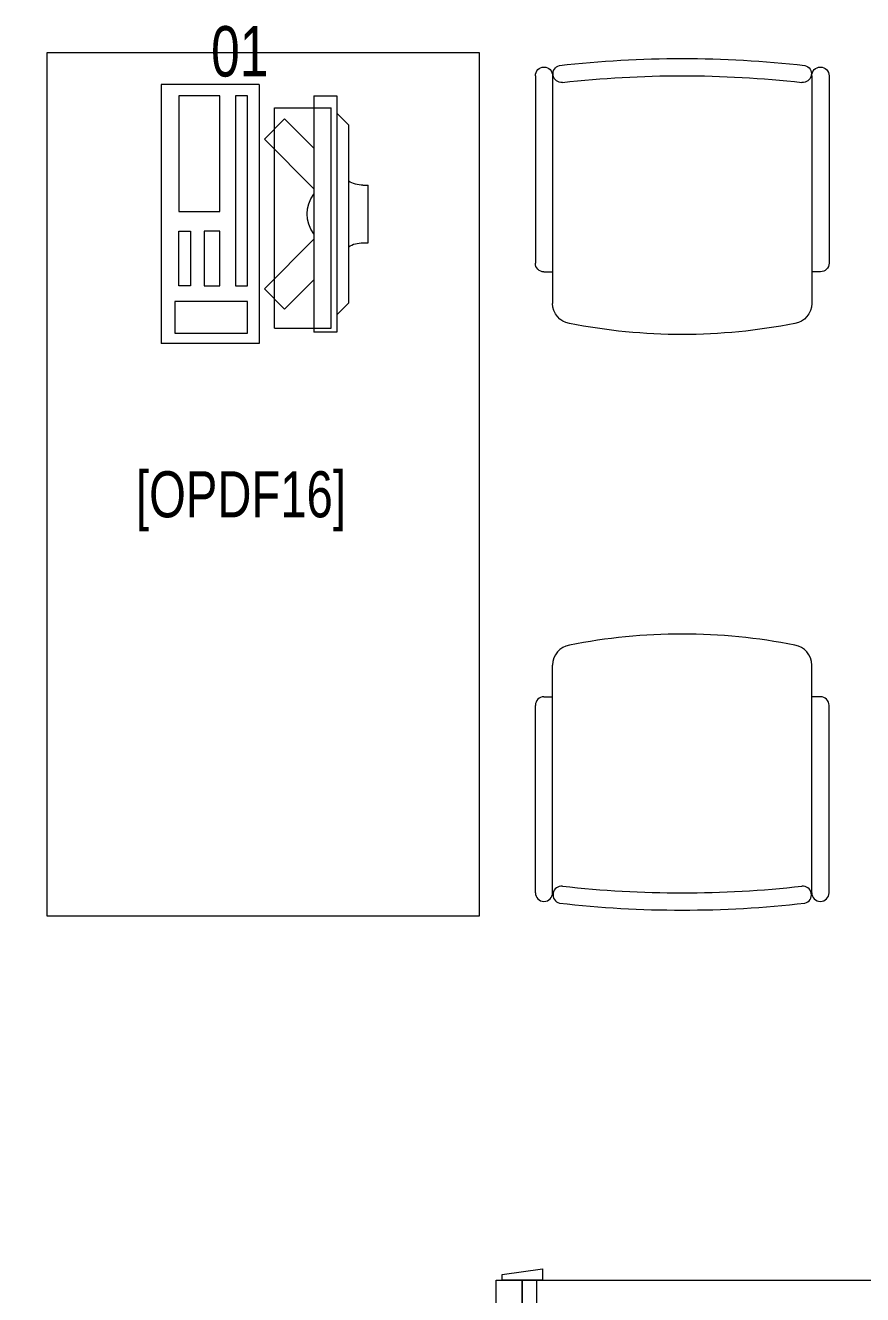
# Model space of a CAD drawing. Header units: millimetres. Extents: x -160614 to 59925, y -157025 to 0.
# Drawn here: x -50840 to -49386, y -109868 to -107663 of the extents above; entities that cross this region are included whole.
import ezdxf

# ---------------------------------------------------------------- set-up
doc = ezdxf.new("R2010")
doc.units = ezdxf.units.MM
doc.header["$LTSCALE"] = 8
for name, color, linetype, lineweight in [('72_EGR_BASE_TEXT', 9, 'Continuous', 5), ('72_EGR_EQP_TAG', 9, 'Continuous', 5), ('LOADING', 9, 'Continuous', 5), ('Walls', 9, 'Continuous', 5), ('Wooden Joinery', 9, 'Continuous', 5)]:
    doc.layers.add(name, color=color, linetype=linetype, lineweight=lineweight)
doc.layers.add('TME-NON MEDICAL FURNITURE', color=9, linetype='Continuous')
doc.styles.add('X3G_ENTITY_257CFD', font='swisscl.ttf', dxfattribs={"height": 200})
doc.styles.add('X3G_ENTITY_9F38', font='swisscl.ttf', dxfattribs={"height": 0.2})

# ---------------------------------------------------------------- blocks, each defined once
blk = doc.blocks.new('A$C72370EFE')
at = {"layer": 'Wooden Joinery'}
for p, q in [((-0.01, -0.04), (-0.02, -0.04)), ((-0.01, -0.03), (-0.01, -0.07)), ((0, -0.03), (-0.01, -0.03)), ((0.04, -0.03), (0.05, -0.03)), ((0.05, -0.03), (0.05, -0.07)), ((0.05, -0.04), (0.06, -0.04)), ((-0.01, -0.06), (-0.02, -0.06)), ((0.05, -0.06), (0.06, -0.06)), ((-0.05, -0.07), (-0.05, -0.16)), ((-0.03, -0.07), (-0.03, -0.16)), ((0, -0.07), (-0.01, -0.07)), ((0.04, -0.07), (0.05, -0.07)), ((0.07, -0.07), (0.07, -0.16)), ((0.09, -0.07), (0.09, -0.16)), ((-0.01, -0.17), (-0.02, -0.17)), ((-0.01, -0.17), (-0.01, -0.19)), ((0.05, -0.17), (0.06, -0.17)), ((0.05, -0.17), (0.05, -0.19)), ((-0.01, -0.19), (-0.02, -0.19)), ((0.05, -0.19), (0.06, -0.19))]:
    blk.add_line(p, q, dxfattribs=at)
for centre, radius, start, end in [((-0.02, -0.07), 0.03, 90, 180), ((0.06, -0.07), 0.03, 0, 90), ((-0.02, -0.07), 0.01, 90, 180), ((0.06, -0.07), 0.01, 0, 90), ((-0.02, -0.16), 0.03, 180, 270), ((-0.02, -0.16), 0.01, 180, 270), ((0.06, -0.16), 0.01, 270, 0), ((0.06, -0.16), 0.03, 270, 0)]:
    blk.add_arc(centre, radius, start, end, dxfattribs=at)
blk = doc.blocks.new('A$C5DAD61B4')
at = {"layer": 'Wooden Joinery'}
for points in [[(80, 959.1), (80, 969.1), (10, 979.1), (10, 959.1)], [(940, 959.1), (940, 969.1), (1010, 979.1), (1010, 959.1)], [(70, 859.1), (70, 849.1), (0, 839.1), (0, 859.1)], [(120, 859.1), (120, 0), (80, 0), (80, 859.1)], [(950, 859.1), (950, 849.1), (1020, 839.1), (1020, 859.1)]]:
    blk.add_lwpolyline(points, close=True, dxfattribs=at)
for points in [[(45, 859.1), (45, 959.1), (20, 959.1), (20, 859.1), (45, 859.1)], [(45, 859.1), (80, 859.1), (80, 899.1), (90, 899.1), (90, 959.1), (45, 959.1), (45, 859.1)], [(975, 859.1), (940, 859.1), (940, 899.1), (930, 899.1), (930, 959.1), (975, 959.1), (975, 859.1)], [(975, 859.1), (975, 959.1), (1000, 959.1), (1000, 859.1), (975, 859.1)]]:
    blk.add_lwpolyline(points, dxfattribs=at)
blk.add_arc((80, 859.1), 860, 272.666, 0, dxfattribs=at)
at = {"layer": 'Wooden Joinery', "xscale": 999.9999999998854, "yscale": 999.9999999998854, "zscale": 999.9999999998854, "rotation": 180}
blk.add_blockref('A$C72370EFE', (120, 0), dxfattribs=at)
blk = doc.blocks.new('GF21016-P')
at = {"layer": 'LOADING', "extrusion": (-1.24384e-09, -1.20261e-09, -1)}
for p, q in [((0.0128, 0.0179), (0.0128, 0.4136)), ((0.4628, 0.0179), (0.4628, 0.4136)), ((-0.0022, 0.3585), (0.0128, 0.3585)), ((0.4778, 0.3585), (0.4628, 0.3585)), ((-0.0172, 0.0179), (-0.0172, 0.3435)), ((0.4928, 0.0179), (0.4928, 0.3435)), ((0.4778, 0.0029), (0.4778, 0.0029))]:
    blk.add_line(p, q, dxfattribs=at)
for centre, radius, start, end in [((-0.2378, -0.5362), 1.0036, 78.7568, 101.2432), ((-0.0478, 0.4136), 0.035, 0, 80.6557), ((-0.4278, 0.4136), 0.035, 99.3443, 180), ((0.0022, 0.3435), 0.015, 0, 90), ((-0.4778, 0.3435), 0.015, 90, 180), ((-0.0284, 0.0145), 0.015, 284.3864, 95.5209), ((-0.2378, 1.8928), 1.8749, 263.6341, 276.3659), ((-0.4471, 0.0145), 0.015, 84.4791, 255.6136), ((0.0022, 0.0179), 0.015, 270, 0), ((0.0022, 0.0179), 0.015, 180, 270), ((-0.2378, 1.8734), 1.8855, 263.5119, 276.4881), ((-0.4778, 0.0179), 0.015, 270, 0), ((-0.4778, 0.0179), 0.015, 180, 270)]:
    blk.add_arc(centre, radius, start, end, dxfattribs=at)
blk = doc.blocks.new('ITCWLS1-P')
at = {"layer": 'LOADING'}
for p, q in [((-0.17, 0.45), (-0.17, 0)), ((-0.17, 0.45), (0, 0.45)), ((0, 0.45), (0, 0)), ((-0.2651, 0.43, 0), (-0.3051, 0.43, 0)), ((-0.3051, 0.43, 0), (-0.3051, 0.02, 0)), ((-0.2651, 0.43, 0), (-0.2651, 0.02, 0)), ((-0.1496, 0.4305), (-0.1291, 0.4305)), ((-0.1291, 0.4305), (-0.1291, 0.4089)), ((-0.3251, 0.38, 0), (-0.3051, 0.4, 0)), ((-0.197, 0.4094), (-0.295, 0.4094)), ((-0.295, 0.0264), (-0.295, 0.4094)), ((-0.197, 0.0264), (-0.197, 0.4094)), ((-0.3251, 0.38, 0), (-0.3251, 0.07, 0)), ((-0.3503, 0.275), (-0.3596, 0.275)), ((-0.3596, 0.175), (-0.3596, 0.275)), ((-0.3503, 0.175), (-0.3596, 0.175)), ((-0.3251, 0.07, 0), (-0.3051, 0.05, 0)), ((-0.197, 0.0264), (-0.295, 0.0264)), ((-0.3051, 0.02, 0), (-0.2651, 0.02, 0)), ((-0.17, 0), (0, 0))]:
    blk.add_line(p, q, dxfattribs=at)
at = {"layer": 'LOADING', "extrusion": (2.48281e-10, 3.18408e-10, -1)}
for p, q in [((-0.2651, 0.3395), (-0.2144, 0.3902)), ((-0.1791, 0.3548), (-0.2144, 0.3902)), ((-0.2651, 0.2688), (-0.1791, 0.3548))]:
    blk.add_line(p, q, dxfattribs=at)
at = {"layer": 'LOADING', "extrusion": (2.48281e-10, -3.18408e-10, -1)}
for p, q in [((-0.2651, 0.1812), (-0.1791, 0.0952)), ((-0.2651, 0.1105), (-0.2144, 0.0598)), ((-0.1791, 0.0952), (-0.2144, 0.0598))]:
    blk.add_line(p, q, dxfattribs=at)
at = {"layer": 'LOADING'}
for points in [[(-0.1291, 0.4089), (-0.1291, 0.1), (-0.1496, 0.1), (-0.1496, 0.4305)], [(-0.1496, 0.1), (-0.1496, 0.1), (-0.1496, 0.1), (-0.1496, 0.1), (-0.1496, 0.1), (-0.1496, 0.1), (-0.1496, 0.1), (-0.1496, 0.1), (-0.1496, 0.1)], [(-0.1496, 0.1), (-0.1496, 0.1), (-0.1496, 0.1), (-0.1496, 0.1), (-0.1496, 0.1), (-0.1496, 0.1), (-0.1496, 0.1), (-0.1496, 0.1), (-0.1496, 0.1), (-0.1496, 0.1), (-0.1496, 0.1), (-0.1496, 0.1), (-0.1496, 0.1), (-0.1496, 0.1), (-0.1496, 0.1), (-0.1496, 0.1), (-0.1496, 0.1), (-0.1496, 0.1)], [(-0.1496, 0.1), (-0.1496, 0.1), (-0.1496, 0.1), (-0.1496, 0.1), (-0.1496, 0.1), (-0.1496, 0.1), (-0.1496, 0.1), (-0.1496, 0.1), (-0.1496, 0.1), (-0.1496, 0.1)], [(-0.1496, 0.1), (-0.1496, 0.1), (-0.1496, 0.1), (-0.1496, 0.1), (-0.1496, 0.1), (-0.1496, 0.1), (-0.1496, 0.1)], [(-0.1496, 0.1), (-0.1496, 0.1), (-0.1496, 0.1), (-0.1496, 0.1), (-0.1496, 0.1), (-0.1496, 0.1), (-0.1496, 0.1), (-0.1496, 0.1), (-0.1496, 0.1), (-0.1496, 0.1)], [(-0.1496, 0.1), (-0.1496, 0.1), (-0.1496, 0.1), (-0.1496, 0.1), (-0.1496, 0.1), (-0.1496, 0.1), (-0.1496, 0.1), (-0.1496, 0.1), (-0.1496, 0.1), (-0.1496, 0.1), (-0.1496, 0.1), (-0.1496, 0.1), (-0.1496, 0.1), (-0.1496, 0.1), (-0.1496, 0.1)], [(-0.1496, 0.1), (-0.1496, 0.1), (-0.1496, 0.1), (-0.1496, 0.1), (-0.1496, 0.1), (-0.1496, 0.1), (-0.1496, 0.1), (-0.1496, 0.1), (-0.1496, 0.1), (-0.1496, 0.1)], [(-0.1496, 0.1), (-0.1496, 0.1), (-0.1496, 0.1), (-0.1496, 0.1), (-0.1496, 0.1), (-0.1496, 0.1), (-0.1496, 0.1), (-0.1496, 0.1), (-0.1496, 0.1), (-0.1496, 0.1)], [(-0.1496, 0.1), (-0.1496, 0.1), (-0.1496, 0.1), (-0.1496, 0.1), (-0.1496, 0.1), (-0.1496, 0.1), (-0.1496, 0.1), (-0.1496, 0.1), (-0.1496, 0.1), (-0.1496, 0.1), (-0.1496, 0.1), (-0.1496, 0.1), (-0.1496, 0.1), (-0.1496, 0.1), (-0.1496, 0.1), (-0.1496, 0.1), (-0.1496, 0.1), (-0.1496, 0.1), (-0.1496, 0.1), (-0.1496, 0.1), (-0.1496, 0.1), (-0.1496, 0.1), (-0.1496, 0.1), (-0.1496, 0.1), (-0.1496, 0.1), (-0.1496, 0.1), (-0.1496, 0.1), (-0.1496, 0.1), (-0.1496, 0.1), (-0.1496, 0.1), (-0.1496, 0.1), (-0.1496, 0.1), (-0.1496, 0.1), (-0.1496, 0.1), (-0.1496, 0.1), (-0.1496, 0.1), (-0.1496, 0.1), (-0.1496, 0.1), (-0.1496, 0.1), (-0.1496, 0.1), (-0.1496, 0.1), (-0.1496, 0.1), (-0.1496, 0.1), (-0.1496, 0.1), (-0.1496, 0.1), (-0.1496, 0.1), (-0.1496, 0.1), (-0.1496, 0.1), (-0.1496, 0.1), (-0.1496, 0.1), (-0.1496, 0.1), (-0.1496, 0.1), (-0.1496, 0.1), (-0.1496, 0.1)], [(-0.1496, 0.1), (-0.1496, 0.1), (-0.1496, 0.1), (-0.1496, 0.1), (-0.1496, 0.1), (-0.1496, 0.1), (-0.1496, 0.1), (-0.1496, 0.1), (-0.1496, 0.1), (-0.1496, 0.1), (-0.1496, 0.1), (-0.1496, 0.1), (-0.1496, 0.1), (-0.1496, 0.1), (-0.1496, 0.1), (-0.1496, 0.1), (-0.1496, 0.1), (-0.1496, 0.1), (-0.1496, 0.1), (-0.1496, 0.1), (-0.1496, 0.1), (-0.1496, 0.1), (-0.1496, 0.1), (-0.1496, 0.1), (-0.1496, 0.1), (-0.1496, 0.1), (-0.1496, 0.1), (-0.1496, 0.1), (-0.1496, 0.1), (-0.1496, 0.1), (-0.1496, 0.1), (-0.1496, 0.1), (-0.1496, 0.1), (-0.1496, 0.1), (-0.1496, 0.1), (-0.1496, 0.1), (-0.1496, 0.1), (-0.1496, 0.1), (-0.1496, 0.1), (-0.1496, 0.1), (-0.1496, 0.1), (-0.1496, 0.1), (-0.1496, 0.1), (-0.1496, 0.1), (-0.1496, 0.1), (-0.1496, 0.1), (-0.1496, 0.1), (-0.1496, 0.1), (-0.1496, 0.1), (-0.1496, 0.1), (-0.1496, 0.1), (-0.1496, 0.1), (-0.1496, 0.1), (-0.1496, 0.1), (-0.1496, 0.1), (-0.1496, 0.1), (-0.1496, 0.1), (-0.1496, 0.1), (-0.1496, 0.1), (-0.1496, 0.1), (-0.1496, 0.1), (-0.1496, 0.1), (-0.1496, 0.1), (-0.1496, 0.1), (-0.1496, 0.1), (-0.1496, 0.1), (-0.1496, 0.1), (-0.1496, 0.1), (-0.1496, 0.1), (-0.1496, 0.1), (-0.1496, 0.1), (-0.1496, 0.1), (-0.1496, 0.1), (-0.1496, 0.1), (-0.1496, 0.1), (-0.1496, 0.1), (-0.1496, 0.1), (-0.1496, 0.1), (-0.1496, 0.1), (-0.1496, 0.1), (-0.1496, 0.1), (-0.1496, 0.1), (-0.1496, 0.1), (-0.1496, 0.1), (-0.1496, 0.1), (-0.1496, 0.1), (-0.1496, 0.1), (-0.1496, 0.1), (-0.1496, 0.1)], [(-0.1496, 0.1), (-0.1496, 0.1), (-0.1496, 0.1), (-0.1496, 0.1), (-0.1496, 0.1), (-0.1496, 0.1), (-0.1496, 0.1), (-0.1496, 0.1), (-0.1496, 0.1), (-0.1496, 0.1), (-0.1496, 0.1), (-0.1496, 0.1)], [(-0.1496, 0.1), (-0.1496, 0.1), (-0.1496, 0.1), (-0.1496, 0.1), (-0.1496, 0.1), (-0.1496, 0.1), (-0.1496, 0.1)], [(-0.1496, 0.1), (-0.1496, 0.1), (-0.1496, 0.1), (-0.1496, 0.1), (-0.1496, 0.1), (-0.1496, 0.1), (-0.1496, 0.1), (-0.1496, 0.1), (-0.1496, 0.1), (-0.1496, 0.1), (-0.1496, 0.1), (-0.1496, 0.1), (-0.1496, 0.1), (-0.1496, 0.1), (-0.1496, 0.1), (-0.1496, 0.1), (-0.1496, 0.1)], [(-0.1496, 0.1), (-0.1496, 0.1), (-0.1496, 0.1), (-0.1496, 0.1), (-0.1496, 0.1), (-0.1496, 0.1), (-0.1496, 0.1), (-0.1496, 0.1), (-0.1496, 0.1), (-0.1496, 0.1), (-0.1496, 0.1), (-0.1496, 0.1), (-0.1496, 0.1), (-0.1496, 0.1), (-0.1496, 0.1), (-0.1496, 0.1), (-0.1496, 0.1), (-0.1496, 0.1), (-0.1496, 0.1), (-0.1496, 0.1), (-0.1496, 0.1), (-0.1496, 0.1), (-0.1496, 0.1), (-0.1496, 0.1), (-0.1496, 0.1), (-0.1496, 0.1), (-0.1496, 0.1), (-0.1496, 0.1), (-0.1496, 0.1), (-0.1496, 0.1), (-0.1496, 0.1), (-0.1496, 0.1), (-0.1496, 0.1), (-0.1496, 0.1), (-0.1496, 0.1), (-0.1496, 0.1), (-0.1496, 0.1), (-0.1496, 0.1), (-0.1496, 0.1), (-0.1496, 0.1), (-0.1496, 0.1), (-0.1496, 0.1), (-0.1496, 0.1), (-0.1496, 0.1), (-0.1496, 0.1), (-0.1496, 0.1), (-0.1496, 0.1), (-0.1496, 0.1), (-0.1496, 0.1), (-0.1496, 0.1), (-0.1496, 0.1), (-0.1496, 0.1), (-0.1496, 0.1), (-0.1496, 0.1), (-0.1496, 0.1), (-0.1496, 0.1), (-0.1496, 0.1), (-0.1496, 0.1), (-0.1496, 0.1), (-0.1496, 0.1), (-0.1496, 0.1), (-0.1496, 0.1), (-0.1496, 0.1), (-0.1496, 0.1), (-0.1496, 0.1), (-0.1496, 0.1), (-0.1496, 0.1), (-0.1496, 0.1), (-0.1496, 0.1), (-0.1496, 0.1), (-0.1496, 0.1), (-0.1496, 0.1), (-0.1496, 0.1), (-0.1496, 0.1), (-0.1496, 0.1), (-0.1496, 0.1), (-0.1496, 0.1), (-0.1496, 0.1), (-0.1496, 0.1), (-0.1496, 0.1), (-0.1496, 0.1), (-0.1496, 0.1), (-0.1496, 0.1), (-0.1496, 0.1), (-0.1496, 0.1), (-0.1496, 0.1), (-0.1496, 0.1), (-0.1496, 0.1), (-0.1496, 0.1), (-0.1496, 0.1), (-0.1496, 0.1), (-0.1496, 0.1), (-0.1496, 0.1), (-0.1496, 0.1), (-0.1496, 0.1), (-0.1496, 0.1), (-0.1496, 0.1), (-0.1496, 0.1), (-0.1496, 0.1), (-0.1496, 0.1), (-0.1496, 0.1), (-0.1496, 0.1), (-0.1496, 0.1), (-0.1496, 0.1), (-0.1496, 0.1), (-0.1496, 0.1), (-0.1496, 0.1), (-0.1496, 0.1), (-0.1496, 0.1), (-0.1496, 0.1), (-0.1496, 0.1)], [(-0.1496, 0.1), (-0.1496, 0.1), (-0.1496, 0.1), (-0.1496, 0.1), (-0.1496, 0.1), (-0.1496, 0.1), (-0.1496, 0.1), (-0.1496, 0.1)]]:
    blk.add_lwpolyline(points, dxfattribs=at)
for points in [[(-0.1019, 0.4305), (-0.0304, 0.4305), (-0.0304, 0.2294), (-0.1019, 0.2294)], [(-0.1019, 0.1954), (-0.0747, 0.1954), (-0.0747, 0.1), (-0.1019, 0.1)], [(-0.0304, 0.1954), (-0.0508, 0.1954), (-0.0508, 0.1), (-0.0304, 0.1)], [(-0.1496, 0.1), (-0.1496, 0.1), (-0.1496, 0.1), (-0.1496, 0.1), (-0.1496, 0.1), (-0.1496, 0.1), (-0.1496, 0.1), (-0.1496, 0.1), (-0.1496, 0.1), (-0.1496, 0.1), (-0.1496, 0.1), (-0.1496, 0.1), (-0.1496, 0.1), (-0.1496, 0.1), (-0.1496, 0.1), (-0.1496, 0.1), (-0.1496, 0.1), (-0.1496, 0.1), (-0.1496, 0.1), (-0.1496, 0.1), (-0.1496, 0.1), (-0.1496, 0.1), (-0.1496, 0.1), (-0.1496, 0.1), (-0.1496, 0.1), (-0.1496, 0.1), (-0.1496, 0.1), (-0.1496, 0.1), (-0.1496, 0.1), (-0.1496, 0.1), (-0.1496, 0.1), (-0.1496, 0.1), (-0.1496, 0.1), (-0.1496, 0.1), (-0.1496, 0.1), (-0.1496, 0.1), (-0.1496, 0.1), (-0.1496, 0.1), (-0.1496, 0.1), (-0.1496, 0.1), (-0.1496, 0.1), (-0.1496, 0.1), (-0.1496, 0.1), (-0.1496, 0.1), (-0.1496, 0.1), (-0.1496, 0.1), (-0.1496, 0.1), (-0.1496, 0.1), (-0.1496, 0.1), (-0.1496, 0.1), (-0.1496, 0.1), (-0.1496, 0.1), (-0.1496, 0.1), (-0.1496, 0.1), (-0.1496, 0.1), (-0.1496, 0.1), (-0.1496, 0.1), (-0.1496, 0.1), (-0.1496, 0.1), (-0.1496, 0.1), (-0.1496, 0.1), (-0.1496, 0.1), (-0.1496, 0.1), (-0.1496, 0.1), (-0.1496, 0.1), (-0.1496, 0.1), (-0.1496, 0.1), (-0.1496, 0.1), (-0.1496, 0.1), (-0.1496, 0.1), (-0.1496, 0.1), (-0.1496, 0.1), (-0.1496, 0.1), (-0.1496, 0.1), (-0.1496, 0.1), (-0.1496, 0.1), (-0.1496, 0.1), (-0.1496, 0.1), (-0.1496, 0.1), (-0.1496, 0.1), (-0.1496, 0.1), (-0.1496, 0.1), (-0.1496, 0.1), (-0.1496, 0.1), (-0.1496, 0.1), (-0.1496, 0.1), (-0.1496, 0.1), (-0.1496, 0.1), (-0.1496, 0.1), (-0.1496, 0.1), (-0.1496, 0.1), (-0.1496, 0.1), (-0.1496, 0.1), (-0.1496, 0.1), (-0.1496, 0.1), (-0.1496, 0.1), (-0.1496, 0.1), (-0.1496, 0.1), (-0.1496, 0.1), (-0.1496, 0.1), (-0.1496, 0.1), (-0.1496, 0.1), (-0.1496, 0.1), (-0.1496, 0.1), (-0.1496, 0.1), (-0.1496, 0.1), (-0.1496, 0.1), (-0.1496, 0.1), (-0.1496, 0.1), (-0.1496, 0.1), (-0.1496, 0.1), (-0.1496, 0.1), (-0.1496, 0.1), (-0.1496, 0.1), (-0.1496, 0.1), (-0.1496, 0.1), (-0.1496, 0.1), (-0.1496, 0.1), (-0.1496, 0.1), (-0.1496, 0.1), (-0.1496, 0.1), (-0.1496, 0.1), (-0.1496, 0.1), (-0.1496, 0.1), (-0.1496, 0.1), (-0.1496, 0.1), (-0.1496, 0.1), (-0.1496, 0.1), (-0.1496, 0.1), (-0.1496, 0.1), (-0.1496, 0.1), (-0.1496, 0.1), (-0.1496, 0.1), (-0.1496, 0.1), (-0.1496, 0.1), (-0.1496, 0.1), (-0.1496, 0.1), (-0.1496, 0.1), (-0.1496, 0.1), (-0.1496, 0.1), (-0.1496, 0.1), (-0.1496, 0.1), (-0.1496, 0.1), (-0.1496, 0.1), (-0.1496, 0.1), (-0.1496, 0.1), (-0.1496, 0.1), (-0.1496, 0.1), (-0.1496, 0.1), (-0.1496, 0.1), (-0.1496, 0.1), (-0.1496, 0.1), (-0.1496, 0.1), (-0.1496, 0.1), (-0.1496, 0.1), (-0.1496, 0.1), (-0.1496, 0.1), (-0.1496, 0.1), (-0.1496, 0.1), (-0.1496, 0.1), (-0.1496, 0.1), (-0.1496, 0.1), (-0.1496, 0.1), (-0.1496, 0.1), (-0.1496, 0.1), (-0.1496, 0.1), (-0.1496, 0.1), (-0.1496, 0.1), (-0.1496, 0.1), (-0.1496, 0.1), (-0.1496, 0.1), (-0.1496, 0.1), (-0.1496, 0.1), (-0.1496, 0.1), (-0.1496, 0.1), (-0.1496, 0.1), (-0.1496, 0.1), (-0.1496, 0.1), (-0.1496, 0.1), (-0.1496, 0.1), (-0.1496, 0.1), (-0.1496, 0.1), (-0.1496, 0.1), (-0.1496, 0.1), (-0.1496, 0.1), (-0.1496, 0.1), (-0.1496, 0.1), (-0.1496, 0.1), (-0.1496, 0.1), (-0.1496, 0.1), (-0.1496, 0.1), (-0.1496, 0.1), (-0.1496, 0.1), (-0.1496, 0.1), (-0.1496, 0.1), (-0.1496, 0.1), (-0.1496, 0.1), (-0.1496, 0.1), (-0.1496, 0.1), (-0.1496, 0.1), (-0.1496, 0.1), (-0.1496, 0.1), (-0.1496, 0.1), (-0.1496, 0.1), (-0.1496, 0.1), (-0.1496, 0.1), (-0.1496, 0.1), (-0.1496, 0.1), (-0.1496, 0.1), (-0.1496, 0.1), (-0.1496, 0.1), (-0.1496, 0.1), (-0.1496, 0.1), (-0.1496, 0.1), (-0.1496, 0.1), (-0.1496, 0.1), (-0.1496, 0.1), (-0.1496, 0.1), (-0.1496, 0.1), (-0.1496, 0.1), (-0.1496, 0.1), (-0.1496, 0.1), (-0.1496, 0.1), (-0.1496, 0.1), (-0.1496, 0.1), (-0.1496, 0.1), (-0.1496, 0.1), (-0.1496, 0.1), (-0.1496, 0.1), (-0.1496, 0.1), (-0.1496, 0.1), (-0.1496, 0.1), (-0.1496, 0.1), (-0.1496, 0.1), (-0.1496, 0.1), (-0.1496, 0.1), (-0.1496, 0.1), (-0.1496, 0.1), (-0.1496, 0.1), (-0.1496, 0.1), (-0.1496, 0.1), (-0.1496, 0.1), (-0.1496, 0.1), (-0.1496, 0.1), (-0.1496, 0.1), (-0.1496, 0.1), (-0.1496, 0.1), (-0.1496, 0.1), (-0.1496, 0.1), (-0.1496, 0.1), (-0.1496, 0.1), (-0.1496, 0.1), (-0.1496, 0.1), (-0.1496, 0.1), (-0.1496, 0.1), (-0.1496, 0.1), (-0.1496, 0.1), (-0.1496, 0.1), (-0.1496, 0.1), (-0.1496, 0.1), (-0.1496, 0.1), (-0.1496, 0.1), (-0.1496, 0.1), (-0.1496, 0.1), (-0.1496, 0.1), (-0.1496, 0.1), (-0.1496, 0.1), (-0.1496, 0.1), (-0.1496, 0.1), (-0.1496, 0.1), (-0.1496, 0.1), (-0.1496, 0.1), (-0.1496, 0.1), (-0.1496, 0.1), (-0.1496, 0.1), (-0.1496, 0.1), (-0.1496, 0.1)], [(-0.1496, 0.1), (-0.1496, 0.1), (-0.1496, 0.1), (-0.1496, 0.1), (-0.1496, 0.1), (-0.1496, 0.1), (-0.1496, 0.1), (-0.1496, 0.1), (-0.1496, 0.1), (-0.1496, 0.1), (-0.1496, 0.1), (-0.1496, 0.1), (-0.1496, 0.1), (-0.1496, 0.1), (-0.1496, 0.1), (-0.1496, 0.1), (-0.1496, 0.1), (-0.1496, 0.1), (-0.1496, 0.1), (-0.1496, 0.1), (-0.1496, 0.1), (-0.1496, 0.1), (-0.1496, 0.1), (-0.1496, 0.1), (-0.1496, 0.1), (-0.1496, 0.1), (-0.1496, 0.1), (-0.1496, 0.1), (-0.1496, 0.1), (-0.1496, 0.1), (-0.1496, 0.1), (-0.1496, 0.1), (-0.1496, 0.1), (-0.1496, 0.1), (-0.1496, 0.1), (-0.1496, 0.1), (-0.1496, 0.1), (-0.1496, 0.1), (-0.1496, 0.1), (-0.1496, 0.1), (-0.1496, 0.1), (-0.1496, 0.1), (-0.1496, 0.1), (-0.1496, 0.1), (-0.1496, 0.1), (-0.1496, 0.1), (-0.1496, 0.1), (-0.1496, 0.1), (-0.1496, 0.1), (-0.1496, 0.1), (-0.1496, 0.1), (-0.1496, 0.1), (-0.1496, 0.1), (-0.1496, 0.1), (-0.1496, 0.1), (-0.1496, 0.1), (-0.1496, 0.1), (-0.1496, 0.1), (-0.1496, 0.1), (-0.1496, 0.1), (-0.1496, 0.1), (-0.1496, 0.1), (-0.1496, 0.1), (-0.1496, 0.1), (-0.1496, 0.1), (-0.1496, 0.1), (-0.1496, 0.1), (-0.1496, 0.1), (-0.1496, 0.1), (-0.1496, 0.1), (-0.1496, 0.1), (-0.1496, 0.1), (-0.1496, 0.1), (-0.1496, 0.1), (-0.1496, 0.1), (-0.1496, 0.1), (-0.1496, 0.1), (-0.1496, 0.1), (-0.1496, 0.1), (-0.1496, 0.1), (-0.1496, 0.1), (-0.1496, 0.1), (-0.1496, 0.1), (-0.1496, 0.1), (-0.1496, 0.1), (-0.1496, 0.1), (-0.1496, 0.1), (-0.1496, 0.1), (-0.1496, 0.1), (-0.1496, 0.1), (-0.1496, 0.1), (-0.1496, 0.1), (-0.1496, 0.1), (-0.1496, 0.1), (-0.1496, 0.1), (-0.1496, 0.1), (-0.1496, 0.1), (-0.1496, 0.1), (-0.1496, 0.1), (-0.1496, 0.1), (-0.1496, 0.1), (-0.1496, 0.1), (-0.1496, 0.1), (-0.1496, 0.1), (-0.1496, 0.1), (-0.1496, 0.1), (-0.1496, 0.1), (-0.1496, 0.1), (-0.1496, 0.1), (-0.1496, 0.1), (-0.1496, 0.1), (-0.1496, 0.1), (-0.1496, 0.1), (-0.1496, 0.1), (-0.1496, 0.1), (-0.1496, 0.1), (-0.1496, 0.1), (-0.1496, 0.1), (-0.1496, 0.1), (-0.1496, 0.1), (-0.1496, 0.1), (-0.1496, 0.1), (-0.1496, 0.1), (-0.1496, 0.1), (-0.1496, 0.1), (-0.1496, 0.1), (-0.1496, 0.1), (-0.1496, 0.1), (-0.1496, 0.1), (-0.1496, 0.1), (-0.1496, 0.1), (-0.1496, 0.1), (-0.1496, 0.1), (-0.1496, 0.1), (-0.1496, 0.1), (-0.1496, 0.1), (-0.1496, 0.1), (-0.1496, 0.1), (-0.1496, 0.1), (-0.1496, 0.1), (-0.1496, 0.1), (-0.1496, 0.1), (-0.1496, 0.1), (-0.1496, 0.1), (-0.1496, 0.1), (-0.1496, 0.1), (-0.1496, 0.1), (-0.1496, 0.1), (-0.1496, 0.1), (-0.1496, 0.1), (-0.1496, 0.1), (-0.1496, 0.1), (-0.1496, 0.1), (-0.1496, 0.1), (-0.1496, 0.1), (-0.1496, 0.1), (-0.1496, 0.1), (-0.1496, 0.1), (-0.1496, 0.1), (-0.1496, 0.1), (-0.1496, 0.1), (-0.1496, 0.1), (-0.1496, 0.1), (-0.1496, 0.1), (-0.1496, 0.1), (-0.1496, 0.1), (-0.1496, 0.1), (-0.1496, 0.1), (-0.1496, 0.1), (-0.1496, 0.1), (-0.1496, 0.1), (-0.1496, 0.1), (-0.1496, 0.1), (-0.1496, 0.1), (-0.1496, 0.1), (-0.1496, 0.1), (-0.1496, 0.1), (-0.1496, 0.1), (-0.1496, 0.1), (-0.1496, 0.1), (-0.1496, 0.1), (-0.1496, 0.1), (-0.1496, 0.1), (-0.1496, 0.1), (-0.1496, 0.1), (-0.1496, 0.1), (-0.1496, 0.1), (-0.1496, 0.1), (-0.1496, 0.1), (-0.1496, 0.1), (-0.1496, 0.1), (-0.1496, 0.1), (-0.1496, 0.1), (-0.1496, 0.1), (-0.1496, 0.1), (-0.1496, 0.1), (-0.1496, 0.1), (-0.1496, 0.1), (-0.1496, 0.1), (-0.1496, 0.1), (-0.1496, 0.1), (-0.1496, 0.1), (-0.1496, 0.1), (-0.1496, 0.1), (-0.1496, 0.1), (-0.1496, 0.1), (-0.1496, 0.1), (-0.1496, 0.1), (-0.1496, 0.1), (-0.1496, 0.1), (-0.1496, 0.1), (-0.1496, 0.1), (-0.1496, 0.1), (-0.1496, 0.1)], [(-0.1496, 0.1), (-0.1496, 0.1), (-0.1496, 0.1), (-0.1496, 0.1), (-0.1496, 0.1), (-0.1496, 0.1), (-0.1496, 0.1), (-0.1496, 0.1), (-0.1496, 0.1), (-0.1496, 0.1), (-0.1496, 0.1), (-0.1496, 0.1), (-0.1496, 0.1), (-0.1496, 0.1), (-0.1496, 0.1), (-0.1496, 0.1), (-0.1496, 0.1), (-0.1496, 0.1), (-0.1496, 0.1), (-0.1496, 0.1), (-0.1496, 0.1), (-0.1496, 0.1), (-0.1496, 0.1), (-0.1496, 0.1), (-0.1496, 0.1), (-0.1496, 0.1), (-0.1496, 0.1), (-0.1496, 0.1), (-0.1496, 0.1), (-0.1496, 0.1), (-0.1496, 0.1), (-0.1496, 0.1), (-0.1496, 0.1), (-0.1496, 0.1), (-0.1496, 0.1), (-0.1496, 0.1), (-0.1496, 0.1), (-0.1496, 0.1), (-0.1496, 0.1), (-0.1496, 0.1), (-0.1496, 0.1), (-0.1496, 0.1), (-0.1496, 0.1), (-0.1496, 0.1), (-0.1496, 0.1), (-0.1496, 0.1), (-0.1496, 0.1), (-0.1496, 0.1), (-0.1496, 0.1), (-0.1496, 0.1), (-0.1496, 0.1), (-0.1496, 0.1), (-0.1496, 0.1), (-0.1496, 0.1), (-0.1496, 0.1), (-0.1496, 0.1), (-0.1496, 0.1), (-0.1496, 0.1), (-0.1496, 0.1), (-0.1496, 0.1), (-0.1496, 0.1), (-0.1496, 0.1), (-0.1496, 0.1), (-0.1496, 0.1), (-0.1496, 0.1), (-0.1496, 0.1), (-0.1496, 0.1), (-0.1496, 0.1), (-0.1496, 0.1), (-0.1496, 0.1), (-0.1496, 0.1), (-0.1496, 0.1), (-0.1496, 0.1), (-0.1496, 0.1), (-0.1496, 0.1), (-0.1496, 0.1), (-0.1496, 0.1), (-0.1496, 0.1), (-0.1496, 0.1), (-0.1496, 0.1), (-0.1496, 0.1), (-0.1496, 0.1), (-0.1496, 0.1), (-0.1496, 0.1), (-0.1496, 0.1), (-0.1496, 0.1), (-0.1496, 0.1), (-0.1496, 0.1), (-0.1496, 0.1), (-0.1496, 0.1), (-0.1496, 0.1), (-0.1496, 0.1), (-0.1496, 0.1), (-0.1496, 0.1), (-0.1496, 0.1), (-0.1496, 0.1), (-0.1496, 0.1), (-0.1496, 0.1), (-0.1496, 0.1), (-0.1496, 0.1), (-0.1496, 0.1), (-0.1496, 0.1), (-0.1496, 0.1), (-0.1496, 0.1), (-0.1496, 0.1), (-0.1496, 0.1), (-0.1496, 0.1), (-0.1496, 0.1), (-0.1496, 0.1), (-0.1496, 0.1), (-0.1496, 0.1), (-0.1496, 0.1), (-0.1496, 0.1), (-0.1496, 0.1), (-0.1496, 0.1), (-0.1496, 0.1), (-0.1496, 0.1), (-0.1496, 0.1), (-0.1496, 0.1), (-0.1496, 0.1), (-0.1496, 0.1), (-0.1496, 0.1), (-0.1496, 0.1), (-0.1496, 0.1), (-0.1496, 0.1), (-0.1496, 0.1), (-0.1496, 0.1), (-0.1496, 0.1), (-0.1496, 0.1), (-0.1496, 0.1), (-0.1496, 0.1), (-0.1496, 0.1), (-0.1496, 0.1), (-0.1496, 0.1), (-0.1496, 0.1), (-0.1496, 0.1), (-0.1496, 0.1), (-0.1496, 0.1), (-0.1496, 0.1), (-0.1496, 0.1), (-0.1496, 0.1), (-0.1496, 0.1), (-0.1496, 0.1), (-0.1496, 0.1), (-0.1496, 0.1), (-0.1496, 0.1), (-0.1496, 0.1), (-0.1496, 0.1), (-0.1496, 0.1), (-0.1496, 0.1), (-0.1496, 0.1), (-0.1496, 0.1), (-0.1496, 0.1), (-0.1496, 0.1), (-0.1496, 0.1), (-0.1496, 0.1), (-0.1496, 0.1), (-0.1496, 0.1), (-0.1496, 0.1), (-0.1496, 0.1), (-0.1496, 0.1), (-0.1496, 0.1), (-0.1496, 0.1), (-0.1496, 0.1), (-0.1496, 0.1), (-0.1496, 0.1), (-0.1496, 0.1), (-0.1496, 0.1), (-0.1496, 0.1), (-0.1496, 0.1), (-0.1496, 0.1), (-0.1496, 0.1), (-0.1496, 0.1), (-0.1496, 0.1), (-0.1496, 0.1), (-0.1496, 0.1), (-0.1496, 0.1), (-0.1496, 0.1), (-0.1496, 0.1), (-0.1496, 0.1), (-0.1496, 0.1), (-0.1496, 0.1), (-0.1496, 0.1), (-0.1496, 0.1), (-0.1496, 0.1), (-0.1496, 0.1), (-0.1496, 0.1), (-0.1496, 0.1), (-0.1496, 0.1), (-0.1496, 0.1), (-0.1496, 0.1), (-0.1496, 0.1), (-0.1496, 0.1), (-0.1496, 0.1), (-0.1496, 0.1), (-0.1496, 0.1), (-0.1496, 0.1), (-0.1496, 0.1), (-0.1496, 0.1), (-0.1496, 0.1), (-0.1496, 0.1), (-0.1496, 0.1), (-0.1496, 0.1), (-0.1496, 0.1), (-0.1496, 0.1), (-0.1496, 0.1), (-0.1496, 0.1), (-0.1496, 0.1), (-0.1496, 0.1), (-0.1496, 0.1), (-0.1496, 0.1), (-0.1496, 0.1), (-0.1496, 0.1), (-0.1496, 0.1), (-0.1496, 0.1), (-0.1496, 0.1), (-0.1496, 0.1), (-0.1496, 0.1), (-0.1496, 0.1)], [(-0.1496, 0.0727), (-0.0236, 0.0727), (-0.0236, 0.0182), (-0.1496, 0.0182)]]:
    blk.add_lwpolyline(points, close=True, dxfattribs=at)
for centre, radius, start, end in [((-0.3503, 0.325), 0.05, 270, 300.3093), ((-0.3089, 0.225), 0.0556, 321.9431, 38.0569), ((-0.3503, 0.125), 0.05, 59.6907, 90)]:
    blk.add_arc(centre, radius, start, end, dxfattribs=at)
blk = doc.blocks.new('1stF')
at = {"layer": 'LOADING', "color": 9, "elevation": 0}
blk.add_lwpolyline([(-50802.3, -107710.1), (-50052.3, -107710.1), (-50052.3, -109210.1), (-50802.3, -109210.1)], close=True, dxfattribs=at)
at = {"layer": 'Walls', "color": 9}
blk.add_line((-49952.3, -109842.6, 0.1), (-48052.3, -109842.6, 0.1), dxfattribs=at)
at = {"layer": 'LOADING', "color": 9, "extrusion": (-8.01373e-06, 1.9399e-16, 1), "xscale": -1000.00000000001, "yscale": 1000.00000000001, "zscale": 1000.00000000001}
blk.add_blockref('ITCWLS1-P', (-50604.2, -108215.5, 0.4), dxfattribs=at)
at = {"layer": 'TME-NON MEDICAL FURNITURE', "color": 9, "extrusion": (-4.75185e-05, 1.86519e-05, 1), "xscale": 1000.000000000004, "yscale": 1000.000000000004, "zscale": -1000.000000000001, "rotation": 179.9999749532385}
blk.add_blockref('GF21016-P', (-49461.7, -107732.5, 0.3), dxfattribs=at)
at = {"layer": 'TME-NON MEDICAL FURNITURE', "color": 9, "extrusion": (-4.75185e-05, -1.86519e-05, 1), "xscale": -1000.000000000004, "yscale": 1000.000000000004, "zscale": -1000.000000000004, "rotation": 2.504676146486418e-05}
blk.add_blockref('GF21016-P', (-49461.7, -109187.6, 4.3), dxfattribs=at)
at = {"layer": 'Wooden Joinery', "color": 9, "xscale": -1}
blk.add_blockref('A$C5DAD61B4', (-49932.3, -110801.7, 0.1), dxfattribs=at)
at = {"layer": '72_EGR_BASE_TEXT', "color": 9, "insert": (-50465.7, -108437.4, 0.1), "char_height": 80, "attachment_point": 2, "style": 'X3G_ENTITY_9F38'}
blk.add_mtext('[OPDF16]', dxfattribs=at)
at = {"layer": '72_EGR_EQP_TAG', "color": 9, "insert": (-50467.7, -107664.2, 0), "char_height": 87.47, "attachment_point": 2, "style": 'X3G_ENTITY_257CFD'}
blk.add_mtext('01', dxfattribs=at)

msp = doc.modelspace()

# ---------------------------------------------------------------- block references
at = {"layer": '72_EGR_EQP_TAG'}
msp.add_blockref('1stF', (0, 0), dxfattribs=at)

doc.saveas('drawing.dxf')
